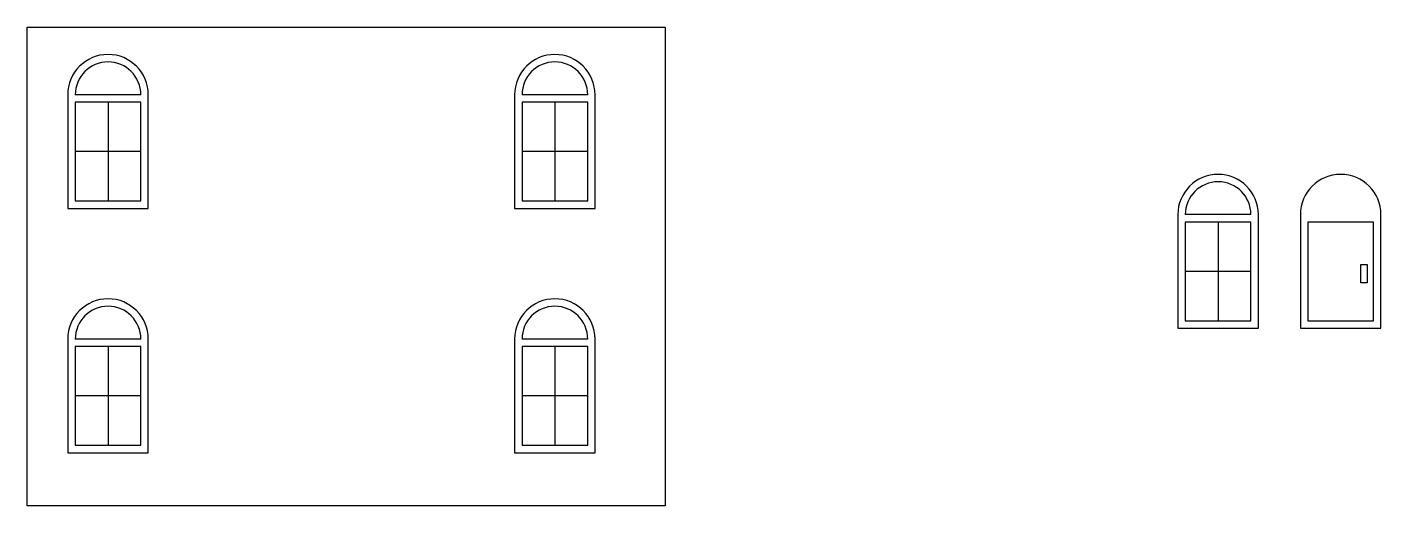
# Model space of a CAD drawing. Header units: millimetres. Extents: x -632 to 548, y -37 to 380.
import ezdxf

# ---------------------------------------------------------------- set-up
doc = ezdxf.new("R2010")
doc.units = ezdxf.units.MM

# ---------------------------------------------------------------- blocks, each defined once
blk = doc.blocks.new('window')
for p, q in [((0, -6.5), (0, -92.5)), ((28.6, -49.5), (-28.6, -49.5))]:
    blk.add_line(p, q)
for points in [[(-35.1, 0), (-35.1, -99), (35.1, -99), (35.1, 0)], [(28.6, 0), (-28.6, 0)]]:
    blk.add_lwpolyline(points)
blk.add_lwpolyline([(-28.6, -92.5), (28.6, -92.5), (28.6, -6.5), (-28.6, -6.5)], close=True)
for radius in [35.1, 28.6]:
    blk.add_arc((0, 0), radius, 0, 180)

msp = doc.modelspace()

# ---------------------------------------------------------------- linework, layer by layer
for points in [[(-631.9, 380.2), (-76.1, 380.2), (-76.1, -36.9), (-631.9, -36.9)], [(484, 124.3), (541.1, 124.3), (541.1, 210.3), (484, 210.3)], [(530, 173.5), (535.8, 173.5), (535.8, 157.3), (530, 157.3)]]:
    msp.add_lwpolyline(points, close=True)
msp.add_lwpolyline([(477.5, 216.8), (477.5, 117.8), (547.6, 117.8), (547.6, 216.8)])
msp.add_arc((512.6, 216.8), 35.1, 0, 180)

# ---------------------------------------------------------------- block references
for p in [(-561.4, 321.2), (-172.1, 321.2), (405.8, 216.8), (-561.4, 108.4), (-172.1, 108.4)]:
    msp.add_blockref('window', p)

doc.saveas('drawing.dxf')
